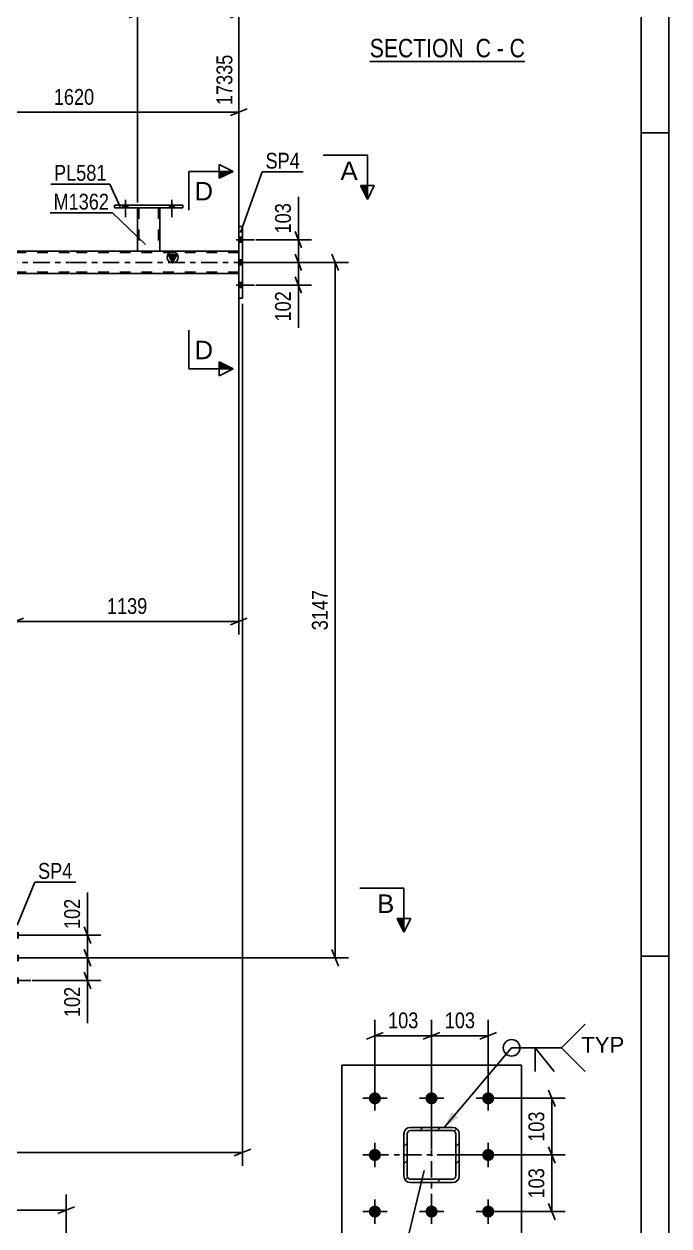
# Model space of a CAD drawing. Header units: millimetres. Extents: x 0 to 841, y 0 to 594.
# Drawn here: x 724.4 to 841, y 249.2 to 466.7 of the extents above; entities that cross this region are included whole.
import ezdxf

# ---------------------------------------------------------------- set-up
doc = ezdxf.new("R2010")
doc.units = ezdxf.units.MM
doc.linetypes.add('DXK_LINE_DOT2', pattern=[3.9198, 1.9599, -1.9599])
doc.linetypes.add('DXK_LINE_DOT3', pattern=[5.9187, 2.979, -0.9799, 0.9799, -0.9799])
doc.styles.add('Arial', font='arial.ttf', dxfattribs={"height": 0.2})
doc.styles.add('Arial Narrow', font='ARIALN.TTF', dxfattribs={"height": 0.2})

# ---------------------------------------------------------------- blocks, each defined once
blk = doc.blocks.new('Unknown-389678698-1133 - 46257')
at = {"color": 5, "linetype": 'Continuous'}
for p, q in [((841, 0), (841, 594)), ((836, 5), (836, 589)), ((841, 447), (836, 447)), ((841, 298), (836, 298))]:
    blk.add_line(p, q, dxfattribs=at)
blk = doc.blocks.new('Unknown-389678698-13 - 2419')
at = {"color": 6, "linetype": 'Continuous'}
blk.add_line((786.89, 459.91), (814.96, 459.91), dxfattribs=at)
at = {"color": 0, "linetype": 'Continuous'}
blk.add_wipeout([(805, 460.66), (805, 464.16), (786.89, 464.16), (786.89, 460.66)], dxfattribs=at)
at = {"color": 7, "linetype": 'Continuous', "style": 'Arial Narrow'}
blk.add_text('SECTION ', height=3.34, dxfattribs=at).set_placement((786.89, 460.66))
at = {"color": 0, "linetype": 'Continuous'}
blk.add_wipeout([(808.82, 460.66), (808.82, 464.16), (806.05, 464.16), (806.05, 460.66)], dxfattribs=at)
at = {"color": 7, "linetype": 'Continuous', "style": 'Arial Narrow'}
blk.add_text('C', height=3.34, dxfattribs=at).set_placement((806.05, 460.66))
at = {"color": 0, "linetype": 'Continuous'}
blk.add_wipeout([(811.14, 460.66), (811.14, 464.16), (809.87, 464.16), (809.87, 460.66)], dxfattribs=at)
at = {"color": 7, "linetype": 'Continuous', "style": 'Arial Narrow'}
blk.add_text('-', height=3.34, dxfattribs=at).set_placement((809.87, 460.66))
at = {"color": 0, "linetype": 'Continuous'}
blk.add_wipeout([(814.96, 460.66), (814.96, 464.16), (812.19, 464.16), (812.19, 460.66)], dxfattribs=at)
at = {"color": 7, "linetype": 'Continuous', "style": 'Arial Narrow'}
blk.add_text('C', height=3.34, dxfattribs=at).set_placement((812.19, 460.66))
blk = doc.blocks.new('Bolt-389678698-2289 - 2129')
at = {"linetype": 'Continuous'}
for points in [[(787.81, 271.19, -1), (787.81, 273.39, -1)], [(798.06, 271.19, -1), (798.06, 273.39, -1)], [(808.31, 271.19, -1), (808.31, 273.39, -1)], [(787.81, 260.94, -1), (787.81, 263.14, -1)], [(808.31, 260.94, -1), (808.31, 263.14, -1)], [(787.81, 250.69, -1), (787.81, 252.89, -1)], [(798.06, 250.69, -1), (798.06, 252.89, -1)], [(808.31, 250.69, -1), (808.31, 252.89, -1)]]:
    blk.add_hatch(color=1, dxfattribs=at).paths.add_polyline_path(points)
at = {"color": 1, "linetype": 'Continuous'}
for p, q in [((787.81, 270.09), (787.81, 274.49)), ((798.06, 270.09), (798.06, 274.49)), ((808.31, 270.09), (808.31, 274.49)), ((790.01, 272.29), (785.61, 272.29)), ((800.26, 272.29), (795.86, 272.29)), ((810.51, 272.29), (806.11, 272.29)), ((787.81, 259.84), (787.81, 264.24)), ((808.31, 259.84), (808.31, 264.24)), ((790.01, 262.04), (785.61, 262.04)), ((810.51, 262.04), (806.11, 262.04)), ((787.81, 249.59), (787.81, 253.99)), ((798.06, 249.59), (798.06, 253.99)), ((808.31, 249.59), (808.31, 253.99)), ((790.01, 251.79), (785.61, 251.79)), ((800.26, 251.79), (795.86, 251.79)), ((810.51, 251.79), (806.11, 251.79))]:
    blk.add_line(p, q, dxfattribs=at)
blk = doc.blocks.new('Part-389678698-2241 - 2129')
at = {"color": 2, "linetype": 'Continuous'}
for p, q in [((814.31, 278.29), (781.81, 278.29)), ((781.81, 245.79), (781.81, 278.29)), ((814.31, 245.79), (814.31, 278.29)), ((814.31, 245.79), (781.81, 245.79))]:
    blk.add_line(p, q, dxfattribs=at)
blk = doc.blocks.new('Part-389678698-2145 - 2129')
at = {"linetype": 'Continuous'}
h = blk.add_hatch(dxfattribs=at)
h.set_pattern_fill('', scale=0.7, style=0, pattern_type=0)
h.set_pattern_definition([(45, (802.322, 257.133), (-1.57154, 1.57154), [])])
h.paths.add_polyline_path([(801.86, 257.04), (802.32, 257.13), (802.71, 257.39), (802.97, 257.78), (803.06, 258.24), (803.06, 265.84), (802.97, 266.3), (802.71, 266.69), (802.32, 266.95), (801.86, 267.04), (794.26, 267.04), (793.8, 266.95), (793.41, 266.69), (793.15, 266.3), (793.06, 265.84), (793.06, 258.24), (793.15, 257.78), (793.41, 257.39), (793.8, 257.13), (794.26, 257.04)])
h.paths.add_polyline_path([(794.26, 257.64), (794.03, 257.69), (793.84, 257.82), (793.71, 258.01), (793.66, 258.24), (793.66, 265.84), (793.71, 266.07), (793.84, 266.27), (794.03, 266.4), (794.26, 266.44), (801.86, 266.44), (802.09, 266.4), (802.29, 266.27), (802.42, 266.07), (802.46, 265.84), (802.46, 258.24), (802.42, 258.01), (802.29, 257.82), (802.09, 257.69), (801.86, 257.64)])
blk.add_hatch(color=30, dxfattribs=at).paths.add_polyline_path([(798.06, 261.94, -1), (798.06, 262.14, -1)])
at = {"color": 7, "linetype": 'DXK_LINE_DOT3'}
for p, q in [((798.06, 252.04), (798.06, 272.04)), ((808.06, 262.04), (788.06, 262.04))]:
    blk.add_line(p, q, dxfattribs=at)
at = {"color": 7, "linetype": 'DXK_LINE_DOT2'}
for p, q in [((793.06, 265.84), (793.15, 266.3)), ((793.06, 258.24), (793.06, 265.84)), ((793.71, 266.07), (793.66, 265.84)), ((793.66, 258.24), (793.66, 265.84)), ((793.84, 266.27), (793.71, 266.07)), ((793.8, 266.95), (794.26, 267.04)), ((794.03, 266.4), (793.84, 266.27)), ((794.26, 266.44), (794.03, 266.4)), ((794.26, 267.04), (801.86, 267.04)), ((794.26, 266.44), (801.86, 266.44)), ((801.86, 267.04), (802.32, 266.95)), ((802.09, 266.4), (801.86, 266.44)), ((802.29, 266.27), (802.09, 266.4)), ((802.42, 266.07), (802.29, 266.27)), ((802.46, 265.84), (802.42, 266.07)), ((802.46, 258.24), (802.46, 265.84)), ((802.97, 266.3), (803.06, 265.84)), ((803.06, 258.24), (803.06, 265.84)), ((793.15, 257.78), (793.06, 258.24)), ((793.66, 258.24), (793.71, 258.01)), ((793.71, 258.01), (793.84, 257.82)), ((794.26, 257.04), (793.8, 257.13)), ((793.84, 257.82), (794.03, 257.69)), ((794.03, 257.69), (794.26, 257.64)), ((794.26, 257.64), (801.86, 257.64)), ((794.26, 257.04), (801.86, 257.04)), ((801.86, 257.64), (802.09, 257.69)), ((802.32, 257.13), (801.86, 257.04)), ((802.09, 257.69), (802.29, 257.82)), ((802.29, 257.82), (802.42, 258.01)), ((802.42, 258.01), (802.46, 258.24)), ((803.06, 258.24), (802.97, 257.78))]:
    blk.add_line(p, q, dxfattribs=at)
at = {"color": 2, "linetype": 'Continuous'}
for p, q in [((793.15, 266.3), (793.06, 265.84)), ((793.06, 258.24), (793.06, 265.84)), ((793.66, 265.84), (793.71, 266.07)), ((793.66, 258.24), (793.66, 265.84)), ((793.71, 266.07), (793.84, 266.27)), ((794.26, 267.04), (793.8, 266.95)), ((793.84, 266.27), (794.03, 266.4)), ((794.03, 266.4), (794.26, 266.44)), ((794.26, 267.04), (801.86, 267.04)), ((794.26, 266.44), (801.86, 266.44)), ((802.32, 266.95), (801.86, 267.04)), ((801.86, 266.44), (802.09, 266.4)), ((802.09, 266.4), (802.29, 266.27)), ((802.29, 266.27), (802.42, 266.07)), ((802.42, 266.07), (802.46, 265.84)), ((802.46, 258.24), (802.46, 265.84)), ((803.06, 265.84), (802.97, 266.3)), ((803.06, 258.24), (803.06, 265.84)), ((793.06, 258.24), (793.15, 257.78)), ((793.71, 258.01), (793.66, 258.24)), ((793.84, 257.82), (793.71, 258.01)), ((793.8, 257.13), (794.26, 257.04)), ((794.03, 257.69), (793.84, 257.82)), ((794.26, 257.64), (794.03, 257.69)), ((794.26, 257.64), (801.86, 257.64)), ((794.26, 257.04), (801.86, 257.04)), ((802.09, 257.69), (801.86, 257.64)), ((801.86, 257.04), (802.32, 257.13)), ((802.29, 257.82), (802.09, 257.69)), ((802.42, 258.01), (802.29, 257.82)), ((802.46, 258.24), (802.42, 258.01)), ((802.97, 257.78), (803.06, 258.24))]:
    blk.add_line(p, q, dxfattribs=at)
at = {"color": 30, "linetype": 'DXK_LINE_DOT3'}
blk.add_line((798.06, 262.04), (798.06, 262.04), dxfattribs=at)
at = {"color": 30, "linetype": 'Continuous'}
blk.add_circle((798.06, 262.04), 0.1, dxfattribs=at)
at = {"color": 7, "linetype": 'DXK_LINE_DOT2'}
for centre, start, end in [((794.26, 265.84), 112.5, 157.5), ((801.86, 265.84), 22.5, 67.5), ((794.26, 258.24), 202.5, 247.5), ((801.86, 258.24), 292.5, 337.5)]:
    blk.add_arc(centre, 1.2, start, end, dxfattribs=at)
at = {"color": 2, "linetype": 'Continuous'}
for centre, start, end in [((794.26, 265.84), 112.5, 157.5), ((801.86, 265.84), 22.5, 67.5), ((794.26, 258.24), 202.5, 247.5), ((801.86, 258.24), 292.5, 337.5)]:
    blk.add_arc(centre, 1.2, start, end, dxfattribs=at)
blk = doc.blocks.new('Bolt-389678698-37725 - 5011')
at = {"linetype": 'Continuous'}
for points in [[(742.25, 433.4), (743.13, 433.4), (743.13, 433.88), (742.25, 433.88)], [(750.65, 433.4), (751.53, 433.4), (751.53, 433.88), (750.65, 433.88)]]:
    blk.add_hatch(color=1, dxfattribs=at).paths.add_polyline_path(points)
at = {"color": 1, "linetype": 'Continuous'}
for p, q in [((742.25, 433.88), (742.25, 433.4)), ((742.69, 434.88), (742.69, 431.76)), ((743.13, 433.88), (743.13, 433.4)), ((750.65, 433.88), (750.65, 433.4)), ((751.09, 434.88), (751.09, 431.76)), ((751.53, 433.88), (751.53, 433.4))]:
    blk.add_line(p, q, dxfattribs=at)
blk = doc.blocks.new('Part-389678698-5054 - 5011')
at = {"linetype": 'Continuous'}
blk.add_hatch(color=2, dxfattribs=at).paths.add_polyline_path([(751.23, 423.56), (750.43, 424.96), (752.03, 424.96)])
at = {"color": 7, "linetype": 'DXK_LINE_DOT2'}
for p, q in [((732.59, 425.32), (74.97, 425.32)), ((763.23, 425.32), (732.69, 425.32)), ((748.89, 425.56), (744.89, 425.56)), ((763.23, 425.56), (763.23, 421.56)), ((732.59, 421.8), (74.97, 421.8)), ((763.23, 421.8), (732.69, 421.8))]:
    blk.add_line(p, q, dxfattribs=at)
at = {"color": 2, "linetype": 'Continuous'}
for p, q in [((732.59, 425.56), (702.95, 425.56)), ((744.89, 425.56), (732.69, 425.56)), ((763.23, 425.56), (748.89, 425.56)), ((751.23, 423.56), (750.43, 424.96)), ((750.43, 424.96), (752.03, 424.96)), ((752.03, 424.96), (751.23, 423.56)), ((732.59, 421.56), (707.83, 421.56)), ((763.23, 421.56), (732.69, 421.56))]:
    blk.add_line(p, q, dxfattribs=at)
at = {"color": 7, "linetype": 'DXK_LINE_DOT3'}
for p, q in [((74.97, 423.56), (732.59, 423.56)), ((732.69, 423.56), (763.23, 423.56))]:
    blk.add_line(p, q, dxfattribs=at)
at = {"color": 2, "linetype": 'Continuous'}
blk.add_circle((751.23, 424.46), 1, dxfattribs=at)
blk = doc.blocks.new('Bolt-389678698-5121 - 5011')
at = {"linetype": 'Continuous'}
for points in [[(763.87, 427.22), (763.87, 428.1), (763.23, 428.1), (763.23, 427.22)], [(763.87, 427.22), (763.87, 428.1), (763.23, 428.1), (763.23, 427.22)], [(763.87, 427.22), (763.87, 428.1), (763.23, 428.1), (763.23, 427.22)], [(763.87, 423.12), (763.87, 424), (763.23, 424), (763.23, 423.12)], [(763.87, 423.12), (763.87, 424), (763.23, 424), (763.23, 423.12)], [(763.87, 419.02), (763.87, 419.9), (763.23, 419.9), (763.23, 419.02)], [(763.87, 419.02), (763.87, 419.9), (763.23, 419.9), (763.23, 419.02)], [(763.87, 419.02), (763.87, 419.9), (763.23, 419.9), (763.23, 419.02)]]:
    blk.add_hatch(color=1, dxfattribs=at).paths.add_polyline_path(points)
at = {"color": 1, "linetype": 'Continuous'}
for p, q in [((762.71, 427.66), (766.03, 427.66)), ((762.71, 427.66), (766.03, 427.66)), ((762.71, 427.66), (766.03, 427.66)), ((763.23, 428.1), (763.87, 428.1)), ((763.23, 428.1), (763.87, 428.1)), ((763.23, 428.1), (763.87, 428.1)), ((763.23, 427.22), (763.87, 427.22)), ((763.23, 427.22), (763.87, 427.22)), ((763.23, 427.22), (763.87, 427.22)), ((762.71, 423.56), (766.03, 423.56)), ((762.71, 423.56), (766.03, 423.56)), ((763.23, 424), (763.87, 424)), ((763.23, 424), (763.87, 424)), ((763.23, 423.12), (763.87, 423.12)), ((763.23, 423.12), (763.87, 423.12)), ((763.23, 419.9), (763.87, 419.9)), ((763.23, 419.9), (763.87, 419.9)), ((763.23, 419.9), (763.87, 419.9)), ((762.71, 419.46), (766.03, 419.46)), ((762.71, 419.46), (766.03, 419.46)), ((762.71, 419.46), (766.03, 419.46)), ((763.23, 419.02), (763.87, 419.02)), ((763.23, 419.02), (763.87, 419.02)), ((763.23, 419.02), (763.87, 419.02))]:
    blk.add_line(p, q, dxfattribs=at)
blk = doc.blocks.new('Bolt-389678698-5122 - 5011')
at = {"linetype": 'Continuous'}
for points in [[(723.43, 301.36), (723.43, 302.24), (722.79, 302.24), (722.79, 301.36)], [(723.43, 301.36), (723.43, 302.24), (722.79, 302.24), (722.79, 301.36)], [(723.43, 301.36), (723.43, 302.24), (722.79, 302.24), (722.79, 301.36)], [(723.43, 297.26), (723.43, 298.14), (722.79, 298.14), (722.79, 297.26)], [(723.43, 297.26), (723.43, 298.14), (722.79, 298.14), (722.79, 297.26)], [(723.43, 293.16), (723.43, 294.04), (722.79, 294.04), (722.79, 293.16)], [(723.43, 293.16), (723.43, 294.04), (722.79, 294.04), (722.79, 293.16)], [(723.43, 293.16), (723.43, 294.04), (722.79, 294.04), (722.79, 293.16)]]:
    blk.add_hatch(color=1, dxfattribs=at).paths.add_polyline_path(points)
at = {"color": 1, "linetype": 'Continuous'}
for p, q in [((722.27, 301.8), (725.59, 301.8)), ((722.27, 301.8), (725.59, 301.8)), ((722.27, 301.8), (725.59, 301.8)), ((722.79, 302.24), (723.43, 302.24)), ((722.79, 302.24), (723.43, 302.24)), ((722.79, 302.24), (723.43, 302.24)), ((722.79, 301.36), (723.43, 301.36)), ((722.79, 301.36), (723.43, 301.36)), ((722.79, 301.36), (723.43, 301.36)), ((722.79, 298.14), (723.43, 298.14)), ((722.79, 298.14), (723.43, 298.14)), ((722.27, 297.7), (725.59, 297.7)), ((722.27, 297.7), (725.59, 297.7)), ((722.79, 297.26), (723.43, 297.26)), ((722.79, 297.26), (723.43, 297.26)), ((722.79, 294.04), (723.43, 294.04)), ((722.79, 294.04), (723.43, 294.04)), ((722.79, 294.04), (723.43, 294.04)), ((722.27, 293.6), (725.59, 293.6)), ((722.27, 293.6), (725.59, 293.6)), ((722.27, 293.6), (725.59, 293.6)), ((722.79, 293.16), (723.43, 293.16)), ((722.79, 293.16), (723.43, 293.16)), ((722.79, 293.16), (723.43, 293.16))]:
    blk.add_line(p, q, dxfattribs=at)
blk = doc.blocks.new('Part-389678698-5290 - 5011')
at = {"color": 2, "linetype": 'Continuous'}
for p, q in [((763.87, 430.06), (763.23, 430.06)), ((763.23, 417.06), (763.23, 430.06)), ((763.87, 430.06), (763.87, 417.06)), ((763.87, 417.06), (763.23, 417.06))]:
    blk.add_line(p, q, dxfattribs=at)
blk = doc.blocks.new('Part-389678698-37698 - 5011')
at = {"color": 2, "linetype": 'Continuous'}
for p, q in [((744.89, 433.4), (744.89, 425.56)), ((748.89, 433.4), (748.89, 425.56)), ((744.89, 425.56), (748.85, 425.56)), ((748.89, 425.56), (748.85, 425.56))]:
    blk.add_line(p, q, dxfattribs=at)
at = {"color": 7, "linetype": 'DXK_LINE_DOT2'}
for p, q in [((744.89, 433.4), (748.89, 433.4)), ((744.89, 433.4), (744.89, 433.4)), ((744.89, 433.4), (744.89, 433.4)), ((745.13, 433.4), (745.13, 425.56)), ((748.65, 433.4), (748.65, 425.56)), ((748.89, 433.4), (748.89, 433.4)), ((748.89, 433.4), (748.89, 433.4)), ((748.63, 425.56), (748.65, 425.56))]:
    blk.add_line(p, q, dxfattribs=at)
blk = doc.blocks.new('Part-389678698-37699 - 5011')
at = {"color": 2, "linetype": 'Continuous'}
for p, q in [((740.69, 433.4), (740.69, 433.88)), ((740.69, 433.88), (740.69, 433.88)), ((740.69, 433.88), (753.09, 433.88)), ((740.69, 433.4), (740.69, 433.4)), ((740.69, 433.4), (753.09, 433.4)), ((753.09, 433.88), (753.09, 433.4))]:
    blk.add_line(p, q, dxfattribs=at)
at = {"color": 7, "linetype": 'DXK_LINE_DOT2'}
for p, q in [((740.69, 433.88), (740.69, 433.4)), ((740.69, 433.88), (740.69, 433.88)), ((740.69, 433.4), (740.69, 433.4)), ((753.09, 433.88), (753.09, 433.4))]:
    blk.add_line(p, q, dxfattribs=at)
blk = doc.blocks.new('Bolt-389678698-37724 - 5011')
at = {"linetype": 'Continuous'}
for points in [[(742.25, 433.4), (743.13, 433.4), (743.13, 433.88), (742.25, 433.88)], [(750.65, 433.4), (751.53, 433.4), (751.53, 433.88), (750.65, 433.88)]]:
    blk.add_hatch(color=1, dxfattribs=at).paths.add_polyline_path(points)
at = {"color": 1, "linetype": 'Continuous'}
for p, q in [((742.25, 433.88), (742.25, 433.4)), ((742.69, 434.88), (742.69, 431.76)), ((743.13, 433.88), (743.13, 433.4)), ((750.65, 433.88), (750.65, 433.4)), ((751.09, 434.88), (751.09, 431.76)), ((751.53, 433.88), (751.53, 433.4))]:
    blk.add_line(p, q, dxfattribs=at)
blk = doc.blocks.new('StraightDimension-389678698-28582 - 4482')
at = {"color": 7, "linetype": 'Continuous'}
for p, q in [((731.96, 221.75), (731.96, 254.89)), ((730.46, 251.44), (733.46, 252.64)), ((54.78, 252.04), (731.96, 252.04))]:
    blk.add_line(p, q, dxfattribs=at)
blk = doc.blocks.new('StraightDimension-389678698-47569 - 2129')
at = {"color": 7, "linetype": 'Continuous'}
for p, q in [((809.31, 272.29), (822.2, 272.29)), ((819.2, 273.79), (820.4, 270.79)), ((819.8, 262.04), (819.8, 272.29)), ((820.4, 260.54), (819.2, 263.54)), ((799.06, 262.04), (822.2, 262.04))]:
    blk.add_line(p, q, dxfattribs=at)
at = {"color": 0}
blk.add_wipeout([(819.05, 270.51), (814.85, 270.51), (814.85, 263.82), (819.05, 263.82)], dxfattribs=at)
at = {"color": 3, "style": 'Arial Narrow'}
blk.add_text('103', height=2.863, rotation=90.0002, dxfattribs=at).set_placement((818.45, 264.42))
blk = doc.blocks.new('StraightDimension-389678698-47570 - 2129')
at = {"color": 7, "linetype": 'Continuous'}
for p, q in [((819.2, 263.54), (820.4, 260.54)), ((799.06, 262.04), (822.2, 262.04)), ((819.8, 251.79), (819.8, 262.04)), ((820.4, 250.29), (819.2, 253.29)), ((809.31, 251.79), (822.2, 251.79))]:
    blk.add_line(p, q, dxfattribs=at)
at = {"color": 0}
blk.add_wipeout([(819.05, 260.26), (814.85, 260.26), (814.85, 253.57), (819.05, 253.57)], dxfattribs=at)
at = {"color": 3, "style": 'Arial Narrow'}
blk.add_text('103', height=2.863, rotation=90.0002, dxfattribs=at).set_placement((818.45, 254.17))
blk = doc.blocks.new('StraightDimension-389678698-47652 - 2129')
at = {"color": 7, "linetype": 'Continuous'}
for p, q in [((798.06, 263.04), (798.06, 286.47)), ((808.31, 273.29), (808.31, 286.47)), ((796.56, 283.02), (799.56, 284.22)), ((798.06, 283.62), (808.31, 283.62)), ((809.81, 284.22), (806.81, 283.02))]:
    blk.add_line(p, q, dxfattribs=at)
at = {"color": 0}
blk.add_wipeout([(806.53, 284.37), (806.53, 288.57), (799.85, 288.57), (799.85, 284.37)], dxfattribs=at)
at = {"color": 3, "style": 'Arial Narrow'}
blk.add_text('103', height=2.863, dxfattribs=at).set_placement((800.45, 284.97))
blk = doc.blocks.new('StraightDimension-389678698-47653 - 2129')
at = {"color": 7, "linetype": 'Continuous'}
for p, q in [((787.81, 273.29), (787.81, 286.47)), ((798.06, 263.04), (798.06, 286.47)), ((786.31, 283.02), (789.31, 284.22)), ((787.81, 283.62), (798.06, 283.62)), ((799.56, 284.22), (796.56, 283.02))]:
    blk.add_line(p, q, dxfattribs=at)
at = {"color": 0}
blk.add_wipeout([(796.28, 284.37), (796.28, 288.57), (789.6, 288.57), (789.6, 284.37)], dxfattribs=at)
at = {"color": 3, "style": 'Arial Narrow'}
blk.add_text('103', height=2.863, dxfattribs=at).set_placement((790.2, 284.97))
blk = doc.blocks.new('StraightDimension-389678698-13141 - 5011')
at = {"color": 7, "linetype": 'Continuous'}
for p, q in [((763.87, 416.06), (763.87, 260.09)), ((46.25, 262.49), (763.87, 262.49)), ((762.37, 261.89), (765.37, 263.09))]:
    blk.add_line(p, q, dxfattribs=at)
blk = doc.blocks.new('StraightDimension-389678698-45960 - 5011')
at = {"color": 7, "linetype": 'Continuous'}
for p, q in [((735.23, 303.3), (736.43, 300.3)), ((725.44, 301.8), (738.23, 301.8)), ((735.83, 297.7), (735.83, 301.8)), ((736.43, 296.2), (735.23, 299.2)), ((725.44, 297.7), (738.23, 297.7))]:
    blk.add_line(p, q, dxfattribs=at)
at = {"color": 0}
blk.add_wipeout([(735.08, 309.01), (730.88, 309.01), (730.88, 302.33), (735.08, 302.33)], dxfattribs=at)
at = {"color": 7, "linetype": 'Continuous'}
blk.add_line((735.83, 301.8), (735.83, 309.54), dxfattribs=at)
blk.add_line((735.83, 301.8), (735.83, 309.54), dxfattribs=at)
at = {"color": 3, "style": 'Arial Narrow'}
blk.add_text('102', height=2.863, rotation=90.0002, dxfattribs=at).set_placement((734.48, 302.93))
blk = doc.blocks.new('StraightDimension-389678698-45961 - 5011')
at = {"color": 7, "linetype": 'Continuous'}
for p, q in [((735.23, 299.2), (736.43, 296.2)), ((725.44, 297.7), (738.23, 297.7)), ((735.83, 293.6), (735.83, 297.7)), ((736.43, 292.1), (735.23, 295.1)), ((725.83, 293.6), (738.23, 293.6))]:
    blk.add_line(p, q, dxfattribs=at)
at = {"color": 0}
blk.add_wipeout([(735.08, 293.08), (730.88, 293.08), (730.88, 286.39), (735.08, 286.39)], dxfattribs=at)
at = {"color": 7, "linetype": 'Continuous'}
blk.add_line((735.83, 293.6), (735.83, 285.87), dxfattribs=at)
blk.add_line((735.83, 293.6), (735.83, 285.87), dxfattribs=at)
at = {"color": 3, "style": 'Arial Narrow'}
blk.add_text('102', height=2.863, rotation=90.0002, dxfattribs=at).set_placement((734.48, 286.99))
blk = doc.blocks.new('StraightDimension-389678698-6419 - 5011')
at = {"color": 7, "linetype": 'Continuous'}
for p, q in [((763.23, 420.56), (763.23, 356.19)), ((722.79, 300.7), (722.79, 361.44)), ((724.29, 359.19), (721.29, 357.99)), ((761.73, 357.99), (764.73, 359.19)), ((722.79, 358.59), (763.23, 358.59))]:
    blk.add_line(p, q, dxfattribs=at)
at = {"color": 0}
blk.add_wipeout([(747.27, 359.34), (747.27, 363.54), (738.75, 363.54), (738.75, 359.34)], dxfattribs=at)
at = {"color": 3, "style": 'Arial Narrow'}
blk.add_text('1139', height=2.863, dxfattribs=at).set_placement((739.35, 359.94))
blk = doc.blocks.new('StraightDimension-389678698-17688 - 5011')
at = {"color": 7, "linetype": 'Continuous'}
for p, q in [((781.24, 422.06), (780.04, 425.06)), ((764.87, 423.56), (783.04, 423.56)), ((780.64, 297.7), (780.64, 423.56)), ((780.04, 299.2), (781.24, 296.2)), ((724.43, 297.7), (783.04, 297.7))]:
    blk.add_line(p, q, dxfattribs=at)
at = {"color": 0}
blk.add_wipeout([(779.89, 364.89), (775.69, 364.89), (775.69, 356.38), (779.89, 356.38)], dxfattribs=at)
at = {"color": 3, "style": 'Arial Narrow'}
blk.add_text('3147', height=2.863, rotation=90.0002, dxfattribs=at).set_placement((779.29, 356.98))
blk = doc.blocks.new('StraightDimension-389678698-45005 - 5011')
at = {"color": 7, "linetype": 'Continuous'}
for p, q in [((703.57, 422.56), (703.57, 461.15)), ((763.23, 426.56), (763.23, 461.15)), ((705.07, 451.31), (702.07, 450.11)), ((703.57, 450.71), (763.23, 450.71)), ((761.73, 450.11), (764.73, 451.31))]:
    blk.add_line(p, q, dxfattribs=at)
at = {"color": 0, "linetype": 'Continuous'}
blk.add_wipeout([(762.63, 461.75), (758.43, 461.75), (758.43, 451.41), (762.63, 451.41)], dxfattribs=at)
at = {"color": 0}
blk.add_wipeout([(737.66, 451.46), (737.66, 455.66), (729.14, 455.66), (729.14, 451.46)], dxfattribs=at)
at = {"color": 3, "linetype": 'Continuous', "style": 'Arial Narrow'}
blk.add_text('17335', height=2.863, rotation=90.0002, dxfattribs=at).set_placement((762.03, 452.01))
at = {"color": 3, "style": 'Arial Narrow'}
blk.add_text('1620', height=2.863, dxfattribs=at).set_placement((729.74, 452.06))
blk = doc.blocks.new('StraightDimension-389678698-45407 - 5011')
at = {"color": 7, "linetype": 'Continuous'}
for p, q in [((744.89, 434.41), (744.89, 478.84)), ((763.23, 426.56), (763.23, 478.84)), ((746.39, 469), (743.39, 467.8)), ((744.89, 468.4), (763.23, 468.4)), ((761.73, 467.8), (764.73, 469))]:
    blk.add_line(p, q, dxfattribs=at)
at = {"color": 0}
blk.add_wipeout([(757.4, 469.15), (757.4, 473.35), (750.72, 473.35), (750.72, 469.15)], dxfattribs=at)
at = {"color": 3, "style": 'Arial Narrow'}
blk.add_text('458', height=2.863, dxfattribs=at).set_placement((751.32, 469.75))
at = {"color": 0, "linetype": 'Continuous'}
blk.add_wipeout([(762.63, 479.44), (758.43, 479.44), (758.43, 469.1), (762.63, 469.1)], dxfattribs=at)
at = {"color": 3, "linetype": 'Continuous', "style": 'Arial Narrow'}
blk.add_text('17335', height=2.863, rotation=90.0002, dxfattribs=at).set_placement((762.03, 469.7))
blk = doc.blocks.new('StraightDimension-389678698-45408 - 5011')
at = {"color": 7, "linetype": 'Continuous'}
for p, q in [((698.95, 434.41), (698.95, 478.84)), ((744.89, 434.41), (744.89, 478.84)), ((700.45, 469), (697.45, 467.8)), ((698.95, 468.4), (744.89, 468.4)), ((743.39, 467.8), (746.39, 469))]:
    blk.add_line(p, q, dxfattribs=at)
at = {"color": 0, "linetype": 'Continuous'}
blk.add_wipeout([(744.29, 479.44), (740.09, 479.44), (740.09, 469.1), (744.29, 469.1)], dxfattribs=at)
at = {"color": 0}
blk.add_wipeout([(726.17, 469.15), (726.17, 473.35), (717.66, 473.35), (717.66, 469.15)], dxfattribs=at)
at = {"color": 3, "linetype": 'Continuous', "style": 'Arial Narrow'}
blk.add_text('16877', height=2.863, rotation=90.0002, dxfattribs=at).set_placement((743.69, 469.7))
at = {"color": 3, "style": 'Arial Narrow'}
blk.add_text('1277', height=2.863, dxfattribs=at).set_placement((718.26, 469.75))
blk = doc.blocks.new('StraightDimension-389678698-45984 - 5011')
at = {"color": 7, "linetype": 'Continuous'}
for p, q in [((773.37, 429.16), (774.57, 426.16)), ((766.27, 427.66), (776.37, 427.66)), ((773.97, 423.56), (773.97, 427.66)), ((774.57, 422.06), (773.37, 425.06)), ((765.69, 423.56), (776.37, 423.56))]:
    blk.add_line(p, q, dxfattribs=at)
at = {"color": 0}
blk.add_wipeout([(773.22, 434.87), (769.02, 434.87), (769.02, 428.19), (773.22, 428.19)], dxfattribs=at)
at = {"color": 7, "linetype": 'Continuous'}
blk.add_line((773.97, 427.66), (773.97, 435.4), dxfattribs=at)
blk.add_line((773.97, 427.66), (773.97, 435.4), dxfattribs=at)
at = {"color": 3, "style": 'Arial Narrow'}
blk.add_text('103', height=2.863, rotation=90.0002, dxfattribs=at).set_placement((772.62, 428.79))
blk = doc.blocks.new('StraightDimension-389678698-45985 - 5011')
at = {"color": 7, "linetype": 'Continuous'}
for p, q in [((773.37, 425.06), (774.57, 422.06)), ((765.69, 423.56), (776.37, 423.56)), ((773.97, 419.46), (773.97, 423.56)), ((774.57, 417.96), (773.37, 420.96)), ((766.27, 419.46), (776.37, 419.46))]:
    blk.add_line(p, q, dxfattribs=at)
at = {"color": 0}
blk.add_wipeout([(773.22, 418.94), (769.02, 418.94), (769.02, 412.25), (773.22, 412.25)], dxfattribs=at)
at = {"color": 7, "linetype": 'Continuous'}
blk.add_line((773.97, 419.46), (773.97, 411.73), dxfattribs=at)
blk.add_line((773.97, 419.46), (773.97, 411.73), dxfattribs=at)
at = {"color": 3, "style": 'Arial Narrow'}
blk.add_text('102', height=2.863, rotation=90.0002, dxfattribs=at).set_placement((772.62, 412.85))
blk = doc.blocks.new('Mark-389678698-2141 - 2129')
at = {"color": 0}
blk.add_wipeout([(791.21, 239.54), (791.21, 242.54), (783.18, 242.54), (783.18, 239.54)], dxfattribs=at)
blk.add_wipeout([(791.21, 239.54), (791.21, 242.54), (783.18, 242.54), (783.18, 239.54)], dxfattribs=at)
at = {"color": 30, "linetype": 'Continuous'}
for p in [(796.73, 259.24), (782.58, 238.94)]:
    blk.add_line(p, (791.81, 238.94), dxfattribs=at)
at = {"color": 3, "style": 'Arial Narrow'}
blk.add_text('TR28', height=2.863, dxfattribs=at).set_placement((783.18, 239.54))
blk = doc.blocks.new('WeldMark-389678698-23891 - 2129')
at = {"linetype": 'Continuous'}
blk.add_hatch(color=30, dxfattribs=at).paths.add_polyline_path([(802.87, 268.85), (800.36, 267.04), (801.72, 269.82)])
at = {"color": 30, "linetype": 'Continuous'}
for p, q in [((800.36, 267.04), (812.54, 281.43)), ((812.54, 281.43), (821.54, 281.43))]:
    blk.add_line(p, q, dxfattribs=at)
at = {"color": 3, "linetype": 'Continuous'}
for q in [(820.25, 277.15), (816.82, 277.15)]:
    blk.add_line((816.82, 281.43), q, dxfattribs=at)
for start, end in [(90, 270), (270, 90)]:
    blk.add_arc((812.54, 281.43), 1.5, start, end, dxfattribs=at)
at = {"color": 0, "linetype": 'Continuous'}
blk.add_wipeout([(832.91, 280.53), (832.91, 283.53), (825.14, 283.53), (825.14, 280.53)], dxfattribs=at)
blk.add_wipeout([(832.91, 280.53), (832.91, 283.53), (825.14, 283.53), (825.14, 280.53)], dxfattribs=at)
at = {"color": 3, "linetype": 'Continuous'}
for q in [(825.82, 285.72), (825.82, 277.15)]:
    blk.add_line((821.54, 281.43), q, dxfattribs=at)
at = {"color": 3, "linetype": 'Continuous', "style": 'Arial'}
blk.add_text('TYP', height=2.865, dxfattribs=at).set_placement((825.14, 280.53))
blk = doc.blocks.new('Mark-389678698-5291 - 5011')
at = {"color": 0}
blk.add_wipeout([(733.1, 312.01), (733.1, 315.01), (726.89, 315.01), (726.89, 312.01)], dxfattribs=at)
blk.add_wipeout([(733.1, 312.01), (733.1, 315.01), (726.89, 315.01), (726.89, 312.01)], dxfattribs=at)
at = {"color": 30, "linetype": 'Continuous'}
for p, q in [((723.09, 303.63), (726.29, 311.41)), ((726.29, 311.41), (733.7, 311.41))]:
    blk.add_line(p, q, dxfattribs=at)
at = {"color": 3, "style": 'Arial Narrow'}
blk.add_text('SP4', height=2.863, dxfattribs=at).set_placement((726.89, 312.01))
blk = doc.blocks.new('Mark-389678698-45785 - 5011')
at = {"color": 0, "linetype": 'Continuous'}
blk.add_wipeout([(739.74, 433.11), (739.74, 436.11), (729.69, 436.11), (729.69, 433.11)], dxfattribs=at)
blk.add_wipeout([(739.74, 433.11), (739.74, 436.11), (729.69, 436.11), (729.69, 433.11)], dxfattribs=at)
at = {"color": 30, "linetype": 'Continuous'}
for p in [(729.09, 432.51), (746.31, 426.79)]:
    blk.add_line(p, (740.34, 432.51), dxfattribs=at)
at = {"color": 3, "linetype": 'Continuous', "style": 'Arial Narrow'}
blk.add_text('M1362', height=2.863, dxfattribs=at).set_placement((729.69, 433.11))
blk = doc.blocks.new('Mark-389678698-5286 - 5011')
at = {"color": 0}
blk.add_wipeout([(774.25, 440.52), (774.25, 443.52), (768.04, 443.52), (768.04, 440.52)], dxfattribs=at)
blk.add_wipeout([(774.25, 440.52), (774.25, 443.52), (768.04, 443.52), (768.04, 440.52)], dxfattribs=at)
at = {"color": 30, "linetype": 'Continuous'}
for p, q in [((763.5, 428.95), (767.44, 439.92)), ((767.44, 439.92), (774.85, 439.92))]:
    blk.add_line(p, q, dxfattribs=at)
at = {"color": 3, "style": 'Arial Narrow'}
blk.add_text('SP4', height=2.863, dxfattribs=at).set_placement((768.04, 440.52))
blk = doc.blocks.new('Mark-389678698-45782 - 5011')
at = {"color": 0, "linetype": 'Continuous'}
blk.add_wipeout([(739.28, 438.32), (739.28, 441.32), (729.78, 441.32), (729.78, 438.32)], dxfattribs=at)
blk.add_wipeout([(739.28, 438.32), (739.28, 441.32), (729.78, 441.32), (729.78, 438.32)], dxfattribs=at)
at = {"color": 30, "linetype": 'Continuous'}
for p in [(729.18, 437.72), (741.74, 433.62)]:
    blk.add_line(p, (739.88, 437.72), dxfattribs=at)
at = {"color": 3, "linetype": 'Continuous', "style": 'Arial Narrow'}
blk.add_text('PL581', height=2.863, dxfattribs=at).set_placement((729.78, 438.32))
blk = doc.blocks.new('SectionMark-389678698-6534 - 5011')
at = {"color": 6, "linetype": 'Continuous'}
for p in [(786.45, 442.96), (787.7, 437.46)]:
    blk.add_line(p, (786.45, 434.96), dxfattribs=at)
at = {"color": 0, "linetype": 'Continuous'}
blk.add_wipeout([(784.7, 438.46), (784.7, 441.96), (781.59, 441.96), (781.59, 438.46)], dxfattribs=at)
at = {"linetype": 'Continuous'}
blk.add_hatch(color=6, dxfattribs=at).paths.add_polyline_path([(785.2, 437.46), (786.45, 437.46), (786.45, 434.96)])
at = {"color": 6, "linetype": 'Continuous'}
for p, q in [((786.45, 442.96), (778.45, 442.96)), ((785.2, 437.46), (787.7, 437.46)), ((786.45, 434.96), (785.2, 437.46))]:
    blk.add_line(p, q, dxfattribs=at)
at = {"color": 3, "linetype": 'Continuous', "style": 'Arial'}
blk.add_text('A', height=3.34, dxfattribs=at).set_placement((781.59, 438.46))
blk = doc.blocks.new('SectionMark-389678698-6538 - 5011')
at = {"linetype": 'Continuous'}
for points in [[(759.68, 438.77), (759.68, 440.02), (762.18, 440.02)], [(759.68, 404.28), (759.68, 405.53), (762.18, 404.28)]]:
    blk.add_hatch(color=6, dxfattribs=at).paths.add_polyline_path(points)
at = {"color": 6, "linetype": 'Continuous'}
for p, q in [((754.18, 440.02), (762.18, 440.02)), ((759.68, 438.77), (759.68, 441.27)), ((759.68, 441.27), (762.18, 440.02)), ((762.18, 440.02), (759.68, 438.77)), ((762.18, 404.28), (759.68, 405.53)), ((759.68, 405.53), (759.68, 403.03)), ((754.18, 404.28), (762.18, 404.28)), ((762.18, 404.28), (759.68, 403.03))]:
    blk.add_line(p, q, dxfattribs=at)
at = {"color": 0, "linetype": 'Continuous'}
for points in [[(758.55, 434.77), (758.55, 438.27), (755.18, 438.27), (755.18, 434.77)], [(758.55, 406.03), (758.55, 409.53), (755.18, 409.53), (755.18, 406.03)]]:
    blk.add_wipeout(points, dxfattribs=at)
at = {"color": 6, "linetype": 'Continuous'}
for p, q in [((754.18, 440.02), (754.18, 433.02)), ((754.18, 404.28), (754.18, 411.28))]:
    blk.add_line(p, q, dxfattribs=at)
at = {"color": 3, "linetype": 'Continuous', "style": 'Arial'}
for p in [(755.18, 434.77), (755.18, 406.03)]:
    blk.add_text('D', height=3.34, dxfattribs=at).set_placement(p)
blk = doc.blocks.new('SectionMark-389678698-6546 - 5011')
at = {"color": 6, "linetype": 'Continuous'}
for p in [(793.07, 310.34), (794.32, 304.84)]:
    blk.add_line(p, (793.07, 302.34), dxfattribs=at)
at = {"color": 0, "linetype": 'Continuous'}
blk.add_wipeout([(791.32, 305.84), (791.32, 309.34), (788.21, 309.34), (788.21, 305.84)], dxfattribs=at)
at = {"linetype": 'Continuous'}
blk.add_hatch(color=6, dxfattribs=at).paths.add_polyline_path([(791.82, 304.84), (793.07, 304.84), (793.07, 302.34)])
at = {"color": 6, "linetype": 'Continuous'}
for p, q in [((793.07, 310.34), (785.07, 310.34)), ((791.82, 304.84), (794.32, 304.84)), ((793.07, 302.34), (791.82, 304.84))]:
    blk.add_line(p, q, dxfattribs=at)
at = {"color": 3, "linetype": 'Continuous', "style": 'Arial'}
blk.add_text('B', height=3.34, dxfattribs=at).set_placement((788.21, 305.84))

msp = doc.modelspace()

# ---------------------------------------------------------------- block references
for name in ['Unknown-389678698-1133 - 46257', 'Part-389678698-37699 - 5011', 'Bolt-389678698-37725 - 5011', 'Bolt-389678698-37724 - 5011', 'Part-389678698-37698 - 5011', 'Part-389678698-5290 - 5011', 'Bolt-389678698-5121 - 5011', 'Part-389678698-5054 - 5011', 'Bolt-389678698-5122 - 5011', 'Part-389678698-2241 - 2129', 'Bolt-389678698-2289 - 2129', 'Part-389678698-2145 - 2129']:
    msp.add_blockref(name, (0, 0))

# ---------------------------------------------------------------- next in the draw order: block references
for name in ['Unknown-389678698-13 - 2419', 'StraightDimension-389678698-13141 - 5011', 'StraightDimension-389678698-47569 - 2129', 'Mark-389678698-2141 - 2129', 'StraightDimension-389678698-28582 - 4482']:
    msp.add_blockref(name, (0, 0))

# ---------------------------------------------------------------- next in the draw order: block references
for name in ['StraightDimension-389678698-45960 - 5011', 'StraightDimension-389678698-47570 - 2129']:
    msp.add_blockref(name, (0, 0))

# ---------------------------------------------------------------- next in the draw order: block references
for name in ['StraightDimension-389678698-6419 - 5011', 'StraightDimension-389678698-45961 - 5011', 'StraightDimension-389678698-47652 - 2129']:
    msp.add_blockref(name, (0, 0))

# ---------------------------------------------------------------- next in the draw order: block references
for name in ['StraightDimension-389678698-17688 - 5011', 'StraightDimension-389678698-47653 - 2129']:
    msp.add_blockref(name, (0, 0))

# ---------------------------------------------------------------- next in the draw order: block references
for name in ['StraightDimension-389678698-45005 - 5011', 'Mark-389678698-5291 - 5011', 'WeldMark-389678698-23891 - 2129']:
    msp.add_blockref(name, (0, 0))

# ---------------------------------------------------------------- next in the draw order: block references
for name in ['StraightDimension-389678698-45407 - 5011', 'SectionMark-389678698-6546 - 5011']:
    msp.add_blockref(name, (0, 0))

# ---------------------------------------------------------------- next in the draw order: block references
for name in ['StraightDimension-389678698-45408 - 5011', 'StraightDimension-389678698-45984 - 5011']:
    msp.add_blockref(name, (0, 0))

# ---------------------------------------------------------------- next in the draw order: block references
for name in ['Mark-389678698-5286 - 5011', 'Mark-389678698-45785 - 5011', 'StraightDimension-389678698-45985 - 5011']:
    msp.add_blockref(name, (0, 0))

# ---------------------------------------------------------------- next in the draw order: block references
msp.add_blockref('Mark-389678698-45782 - 5011', (0, 0))

# ---------------------------------------------------------------- next in the draw order: block references
msp.add_blockref('SectionMark-389678698-6534 - 5011', (0, 0))

# ---------------------------------------------------------------- next in the draw order: block references
msp.add_blockref('SectionMark-389678698-6538 - 5011', (0, 0))

doc.saveas('drawing.dxf')
